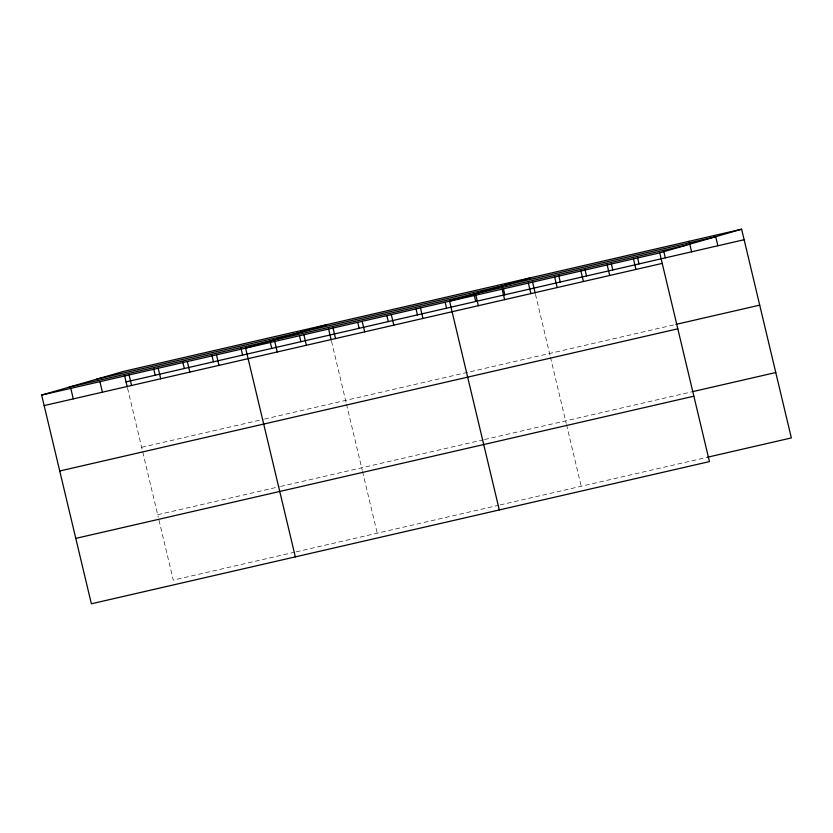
<?xml version="1.0" encoding="UTF-8"?>
<svg xmlns="http://www.w3.org/2000/svg" width="833" height="833" viewBox="0 0 833 833"><rect width="100%" height="100%" fill="white"/><g stroke="black" fill="none" stroke-linecap="round" stroke-linejoin="round"><path stroke-width="0.62" stroke-dasharray="4.17 3.12" d="M141.641 447.321L263.259 419.343M264.519 419.051L674.657 324.703M157.687 514.711L279.315 486.732M280.575 486.441L483.275 439.814M484.546 439.522L691.963 391.802M294.892 552.144L173.274 580.122L158.593 518.49M296.163 551.852L498.863 505.214M500.123 504.923L707.54 457.213M535.484 294.361L550.165 355.972M550.457 357.222L566.221 423.383M566.523 424.643L581.205 486.274M331.524 341.28L346.195 402.901M346.497 404.151L362.261 470.301M362.553 471.561L377.234 533.193M127.553 388.209L158.291 517.231"/><path stroke-width="1.25" d="M741.63 229.21L659.726 252.878L709.456 461.597L91.37 603.79L41.65 395.071L123.544 371.403L741.63 229.21L791.35 437.929L707.54 457.213M327.515 324.474L245.61 348.152L295.34 556.871M531.475 277.556L449.581 301.223L499.3 509.942M96.524 379.213L714.599 237.02M68.681 387.262L686.756 245.069M41.65 395.071L659.726 252.878M126.054 381.92L744.129 239.727M44.159 405.588L662.235 263.395M675.907 324.412L759.717 305.138M59.737 470.999L677.812 328.806M693.212 391.52L775.773 372.528M75.793 538.389L693.868 396.196M715.641 236.426L717.859 245.777M689.089 241.299L691.598 251.816M663.662 250.848L665.328 257.855M637.661 258.053L639.057 263.905M633.455 258.928L635.964 269.444M611.401 264.103L612.786 269.944M607.195 264.967L609.694 275.484M584.849 268.976L586.526 275.983M580.924 271.006L583.423 281.533M558.579 275.015L560.255 282.033M554.653 277.056L557.162 287.572M532.589 282.231L535.182 293.101M528.382 283.095L530.892 293.612M503.455 288.936L504.85 294.778M502.122 289.134L504.621 299.661M475.851 295.184L478.35 305.701M474.321 295.632L475.705 301.484M445.176 302.337L446.571 308.179M420.446 307.929L422.945 318.445M416.042 309.043L417.437 314.884M391.302 314.635L393.811 325.151M386.908 315.749L388.293 321.59M362.168 321.33L364.677 331.857M357.763 322.444L359.158 328.296M333.033 328.035L335.532 338.552M328.629 329.15L331.222 340.031M303.889 334.741L306.398 345.258M299.495 335.855L300.88 341.697M274.755 341.447L277.264 351.963M270.069 341.395L271.745 348.402M240.935 348.09L242.611 355.108M216.476 354.848L218.985 365.375M211.801 354.796L213.467 361.814M187.342 361.553L189.841 372.07M182.656 361.501L184.332 368.509M158.197 368.259L160.707 378.776M153.522 368.207L155.198 375.214M129.063 374.965L131.572 385.481M124.388 374.902L127.251 386.949M99.929 381.66L102.428 392.187M70.784 388.365L73.294 398.882"/></g></svg>
